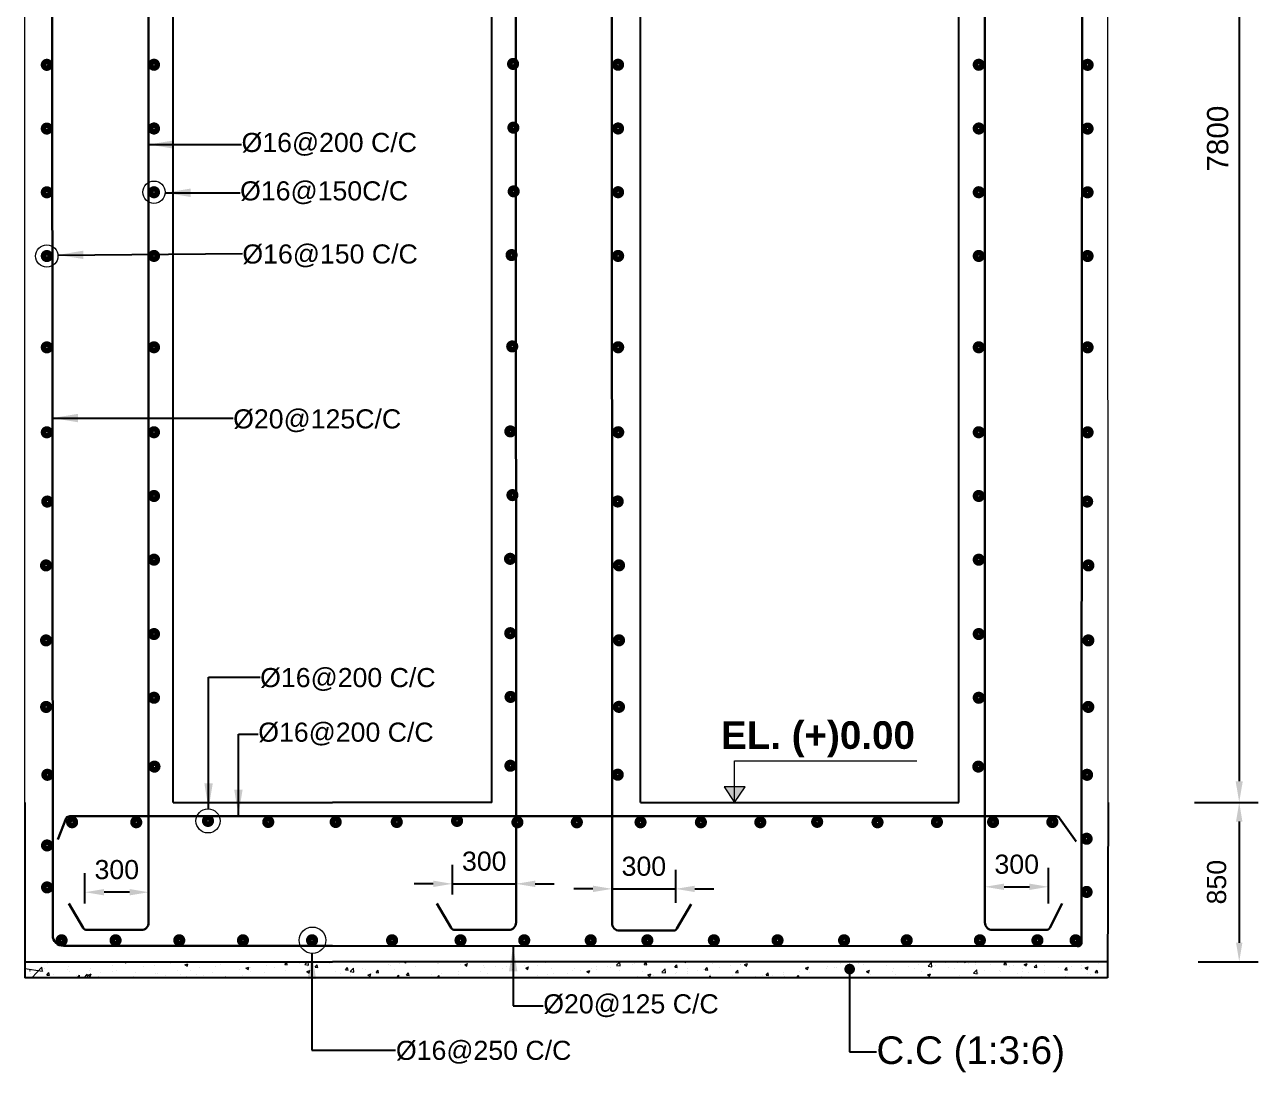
# Model space of a CAD drawing. Extents: x -358915 to 1258323, y -1667244 to -305611.
# Drawn here: x 441068 to 446879, y -1474271 to -1469339 of the extents above; entities that cross this region are included whole.
import ezdxf

# ---------------------------------------------------------------- set-up
doc = ezdxf.new("R2010")
doc.units = 0
doc.header["$LTSCALE"] = 300
doc.header["$MEASUREMENT"] = 0
doc.layers.get('DEFPOINTS').update_dxf_attribs({"linetype": 'CONTINUOUS'})
doc.layers.add('Dim', color=7, linetype='CONTINUOUS', lineweight=9)
doc.layers.add('ROD', color=1, linetype='CONTINUOUS', lineweight=30)
doc.layers.add('LINE', color=7, linetype='CONTINUOUS')
doc.layers.add('TXT', color=7, linetype='CONTINUOUS')
doc.styles.add('Arial', font='arial.ttf')
doc.styles.add('DIM', font='isocp3.shx')
doc.dimstyles.new('dim_60', dxfattribs={"dimtxt": 120, "dimasz": 120, "dimexe": 60, "dimexo": 60, "dimgap": 50, "dimtad": 1, "dimdec": 0, "dimzin": 0, "dimdsep": 46, "dimtxsty": 'DIM', "dimcen": 0.09, "dimclrd": 5, "dimclre": 5, "dimclrt": 7, "dimadec": 0, "dimazin": 0, "dimtfac": 1, "dimtdec": 0, "dimtmove": 0, "dimatfit": 3, "dimfxl": 1, "dimtolj": 1, "dimtzin": 0, "dimarcsym": 0})
doc.dimstyles.new('dim_70', dxfattribs={"dimtxt": 140, "dimasz": 140, "dimexe": 70, "dimexo": 40, "dimgap": 50, "dimtad": 1, "dimdec": 0, "dimzin": 0, "dimdsep": 46, "dimtxsty": 'Arial', "dimcen": 0.09, "dimclrd": 5, "dimclre": 5, "dimclrt": 7, "dimadec": 0, "dimazin": 0, "dimtfac": 1, "dimtdec": 0, "dimtmove": 0, "dimatfit": 3, "dimfxl": 1, "dimtolj": 1, "dimtzin": 0, "dimarcsym": 0})

# ---------------------------------------------------------------- blocks, each defined once
blk = doc.blocks.new('*D492')
at = {"layer": 'DEFPOINTS', "color": 0, "transparency": 16777216}
for p in [(446528.3, -1473000.3), (446536.1, -1473750.3), (446788.8, -1473750.3)]:
    blk.add_point(p, dxfattribs=at)
at = {"layer": 'Dim', "color": 5, "lineweight": -2, "transparency": 16777216}
for p, q in [((446588.3, -1473000.3), (446878.8, -1473000.3)), ((446788.8, -1473090.3), (446788.8, -1473660.3)), ((446596.1, -1473750.3), (446878.8, -1473750.3))]:
    blk.add_line(p, q, dxfattribs=at)
at = {"layer": 'Dim', "color": 5, "transparency": 16777216}
for points in [[(446773.8, -1473090.3), (446803.8, -1473090.3), (446788.8, -1473000.3)], [(446773.8, -1473660.3), (446803.8, -1473660.3), (446788.8, -1473750.3)]]:
    blk.add_solid(points, dxfattribs=at)
at = {"layer": 'Dim', "color": 7, "transparency": 16777216, "insert": (446682.8, -1473375.3), "char_height": 90, "attachment_point": 5, "rotation": 90, "style": 'Arial'}
blk.add_mtext('\\A1;850', dxfattribs=at)
blk = doc.blocks.new('*D494')
at = {"layer": 'DEFPOINTS', "color": 0, "transparency": 16777216}
for p in [(441352.1, -1473422.8), (441352.1, -1473536.5), (441652.1, -1473536.5)]:
    blk.add_point(p, dxfattribs=at)
at = {"layer": 'Dim', "color": 5, "lineweight": -2, "transparency": 16777216}
for p, q in [((441352.1, -1473476.5), (441352.1, -1473332.8)), ((441652.1, -1473476.5), (441652.1, -1473332.8)), ((441562.1, -1473422.8), (441442.1, -1473422.8))]:
    blk.add_line(p, q, dxfattribs=at)
at = {"layer": 'Dim', "color": 5, "transparency": 16777216}
for points in [[(441442.1, -1473407.8), (441442.1, -1473437.8), (441352.1, -1473422.8)], [(441562.1, -1473407.8), (441562.1, -1473437.8), (441652.1, -1473422.8)]]:
    blk.add_solid(points, dxfattribs=at)
at = {"layer": 'Dim', "color": 7, "transparency": 16777216, "insert": (441502.1, -1473316.8), "char_height": 90, "attachment_point": 5, "style": 'Arial'}
blk.add_mtext('\\A1;300', dxfattribs=at)
blk = doc.blocks.new('*D495')
at = {"layer": 'DEFPOINTS', "color": 0, "transparency": 16777216}
for p in [(443382.7, -1473383.3), (443082.9, -1473494.3), (443382.7, -1473529.3)]:
    blk.add_point(p, dxfattribs=at)
at = {"layer": 'Dim', "color": 5, "lineweight": -2, "transparency": 16777216}
for p, q in [((443082.9, -1473434.3), (443082.9, -1473293.3)), ((443382.7, -1473469.3), (443382.7, -1473293.3)), ((442992.9, -1473383.3), (442902.9, -1473383.3)), ((443082.9, -1473383.3), (443382.7, -1473383.3)), ((443472.7, -1473383.3), (443562.7, -1473383.3))]:
    blk.add_line(p, q, dxfattribs=at)
at = {"layer": 'Dim', "color": 5, "transparency": 16777216}
for points in [[(442992.9, -1473368.3), (442992.9, -1473398.3), (443082.9, -1473383.3)], [(443472.7, -1473368.3), (443472.7, -1473398.3), (443382.7, -1473383.3)]]:
    blk.add_solid(points, dxfattribs=at)
at = {"layer": 'Dim', "color": 7, "transparency": 16777216, "insert": (443232.8, -1473277.3), "char_height": 90, "attachment_point": 5, "style": 'Arial'}
blk.add_mtext('\\A1;300', dxfattribs=at)
blk = doc.blocks.new('*D496')
at = {"layer": 'DEFPOINTS', "color": 0, "transparency": 16777216}
for p in [(445890.9, -1473397.3), (445590.9, -1473536.5), (445890.9, -1473536.5)]:
    blk.add_point(p, dxfattribs=at)
at = {"layer": 'Dim', "color": 5, "lineweight": -2, "transparency": 16777216}
for p, q in [((445590.9, -1473476.5), (445590.9, -1473307.3)), ((445890.9, -1473476.5), (445890.9, -1473307.3)), ((445680.9, -1473397.3), (445800.9, -1473397.3))]:
    blk.add_line(p, q, dxfattribs=at)
at = {"layer": 'Dim', "color": 5, "transparency": 16777216}
for points in [[(445680.9, -1473382.3), (445680.9, -1473412.3), (445590.9, -1473397.3)], [(445800.9, -1473382.3), (445800.9, -1473412.3), (445890.9, -1473397.3)]]:
    blk.add_solid(points, dxfattribs=at)
at = {"layer": 'Dim', "color": 7, "transparency": 16777216, "insert": (445740.9, -1473291.4), "char_height": 90, "attachment_point": 5, "style": 'Arial'}
blk.add_mtext('\\A1;300', dxfattribs=at)
blk = doc.blocks.new('*D497')
at = {"layer": 'DEFPOINTS', "color": 0, "transparency": 16777216}
for p in [(444134.5, -1473407), (443834.7, -1473497.4), (444134.5, -1473532.4)]:
    blk.add_point(p, dxfattribs=at)
at = {"layer": 'Dim', "color": 5, "lineweight": -2, "transparency": 16777216}
for p, q in [((443834.7, -1473437.4), (443834.7, -1473317)), ((444134.5, -1473472.4), (444134.5, -1473317)), ((443744.7, -1473407), (443654.7, -1473407)), ((443834.7, -1473407), (444134.5, -1473407)), ((444224.5, -1473407), (444314.5, -1473407))]:
    blk.add_line(p, q, dxfattribs=at)
at = {"layer": 'Dim', "color": 5, "transparency": 16777216}
for points in [[(443744.7, -1473392), (443744.7, -1473422), (443834.7, -1473407)], [(444224.5, -1473392), (444224.5, -1473422), (444134.5, -1473407)]]:
    blk.add_solid(points, dxfattribs=at)
at = {"layer": 'Dim', "color": 7, "transparency": 16777216, "insert": (443984.6, -1473301), "char_height": 90, "attachment_point": 5, "style": 'Arial'}
blk.add_mtext('\\A1;300', dxfattribs=at)
blk = doc.blocks.new('*D502')
at = {"layer": 'DEFPOINTS', "color": 0, "ltscale": 500, "transparency": 16777216}
for p in [(446515.4, -1466750), (446518.4, -1473000.3), (446788.8, -1473000.3)]:
    blk.add_point(p, dxfattribs=at)
at = {"layer": 'Dim', "color": 5, "lineweight": -2, "ltscale": 500, "transparency": 16777216}
for p, q in [((446575.4, -1466750), (446848.8, -1466750)), ((446788.8, -1466850), (446788.8, -1472900.3)), ((446578.4, -1473000.3), (446848.8, -1473000.3))]:
    blk.add_line(p, q, dxfattribs=at)
at = {"layer": 'Dim', "color": 5, "ltscale": 500, "transparency": 16777216}
for points in [[(446772.1, -1466850), (446805.5, -1466850), (446788.8, -1466750)], [(446772.1, -1472900.3), (446805.5, -1472900.3), (446788.8, -1473000.3)]]:
    blk.add_solid(points, dxfattribs=at)
at = {"layer": 'Dim', "color": 7, "ltscale": 500, "transparency": 16777216, "insert": (446687.7, -1469875.2), "char_height": 100, "attachment_point": 5, "rotation": 90, "style": 'Arial'}
blk.add_mtext('\\A1;7800', dxfattribs=at)

msp = doc.modelspace()

# ---------------------------------------------------------------- hatches: boundary and pattern name
at = {"layer": 'Dim', "ltscale": 500}
h = msp.add_hatch(color=15, dxfattribs=at)
h.dxf.hatch_style = 1
h.paths.add_polyline_path([(444412.3, -1472926.4), (444362.6, -1472926.4), (444412.3, -1473000.3)])
h.paths.add_polyline_path([(444462, -1472926.4), (444412.3, -1472926.4), (444412.3, -1473000.3)])

# ---------------------------------------------------------------- linework, layer by layer
msp.add_lwpolyline([(444412.3, -1473000.3), (444412.3, -1472804.1), (445270.1, -1472804.1)], dxfattribs=at)
msp.add_lwpolyline([(444412.3, -1473000.3), (444462, -1472926.4), (444362.6, -1472926.4)], close=True, dxfattribs=at)
at = {"layer": 'Dim'}
for centre, radius in [((441677.3, -1470127.4), 52.6), ((441172.5, -1470427.7), 52.6), ((441931.7, -1473087.1), 56.8), ((442423.8, -1473649.1), 62.4)]:
    msp.add_circle(centre, radius, dxfattribs=at)
at = {"layer": 'LINE', "lineweight": 15}
for p, q in [((441068.2, -1473000.3), (441068.2, -1467100.4)), ((443968.5, -1472999.9), (443968.2, -1467100.4)), ((446171.1, -1473000.3), (446168.2, -1467100.4))]:
    msp.add_line(p, q, dxfattribs=at)
at = {"layer": 'LINE'}
for p, q in [((441768.2, -1473000.3), (441768.2, -1467100.4)), ((443268.2, -1473000.3), (443268.2, -1467100.4)), ((443968.2, -1473000.3), (443968.2, -1467101)), ((445468.2, -1473000.3), (445468.2, -1467100.4)), ((441068.2, -1473000.3), (441068.2, -1473825.3)), ((441768.2, -1473000.3), (442518.2, -1473000.3)), ((443268.2, -1473000.3), (442518.2, -1473000.3)), ((443968.2, -1473000.3), (445468.2, -1473000.3)), ((446171.1, -1473000.3), (446168.2, -1473825.3)), ((441068.2, -1473750.3), (442518.2, -1473750.3)), ((446168.4, -1473750.3), (442518.2, -1473750.3)), ((446168.2, -1473825.3), (441068.2, -1473825.3)), ((443834.3, -1473825.3), (443768.2, -1473825.3))]:
    msp.add_line(p, q, dxfattribs=at)
at = {"layer": 'LINE', "color": 2, "lineweight": 15}
for p, q in [((441068.2, -1473782.3), (441151.7, -1473795.2)), ((441093.2, -1473792), (441094, -1473791.7)), ((441093.2, -1473794), (441094, -1473791.7)), ((441102.3, -1473825.3), (441149.6, -1473776.1)), ((441151.7, -1473795.2), (441149.4, -1473776.2)), ((441157.8, -1473794.2), (441157.8, -1473794.2)), ((441162.1, -1473782.6), (441162.1, -1473782.6)), ((441173, -1473812.9), (441182.7, -1473801.4)), ((441177, -1473760.6), (441177, -1473760.6)), ((441185, -1473813.9), (441182.7, -1473801.4)), ((441227.1, -1473754), (441227.1, -1473754)), ((441268.8, -1473787.1), (441268.8, -1473787.1)), ((441274.4, -1473774.2), (441274.4, -1473774.2)), ((441277.9, -1473794.5), (441277.9, -1473794.5)), ((441375.6, -1473791.6), (441375.6, -1473791.6)), ((441378.9, -1473781.7), (441378.9, -1473781.7)), ((441391, -1473754.2), (441391, -1473754.2)), ((441426.6, -1473799.7), (441426.6, -1473799.7)), ((441482.3, -1473796.1), (441482.3, -1473796.1)), ((441482.8, -1473766.7), (441482.8, -1473766.7)), ((441502.3, -1473789.7), (441502.3, -1473789.7)), ((441538, -1473750.3), (441545.4, -1473755.3)), ((441545.4, -1473755.3), (441547, -1473750.3)), ((441585.4, -1473752.6), (441585.4, -1473752.6)), ((441589.1, -1473800.6), (441589.1, -1473800.6)), ((441628.6, -1473773.1), (441628.6, -1473773.1)), ((441678.7, -1473766.5), (441678.7, -1473766.5)), ((441754.4, -1473756.6), (441754.4, -1473756.6)), ((441787.9, -1473791.4), (441787.9, -1473791.4)), ((441822.9, -1473764.6), (441836.9, -1473759.2)), ((441822.9, -1473764.6), (441832.8, -1473771.3)), ((441832.8, -1473771.3), (441836.9, -1473759.2)), ((441849.3, -1473793.4), (441849.3, -1473793.4)), ((441890.6, -1473777.3), (441890.6, -1473777.3)), ((441953.9, -1473802.2), (441953.9, -1473802.2)), ((441966, -1473773.4), (441966, -1473773.4)), ((441991.6, -1473764.5), (441991.6, -1473764.5)), ((442080.3, -1473785.6), (442080.3, -1473785.6)), ((442082.6, -1473753.4), (442082.6, -1473753.4)), ((442110.3, -1473780.6), (442124.3, -1473775.2)), ((442110.3, -1473780.6), (442120.2, -1473787.3)), ((442120.2, -1473787.3), (442124.3, -1473775.2)), ((442130.3, -1473779), (442130.3, -1473779)), ((442130.5, -1473797.3), (442130.5, -1473797.3)), ((442149.7, -1473750.3), (442161.4, -1473751.4)), ((442161.4, -1473751.4), (442161.2, -1473750.3)), ((442195.8, -1473802), (442195.8, -1473802)), ((442206.1, -1473769), (442206.1, -1473769)), ((442247.2, -1473777.3), (442247.2, -1473777.3)), ((442292.9, -1473762.9), (442302.5, -1473751.4)), ((442292.9, -1473762.9), (442304.9, -1473763.9)), ((442296.8, -1473789.2), (442296.8, -1473789.2)), ((442304.9, -1473763.9), (442302.5, -1473751.4)), ((442332.4, -1473752.4), (442332.4, -1473752.4)), ((442363.8, -1473757.2), (442363.8, -1473757.2)), ((442388, -1473763.2), (442405.8, -1473765.9)), ((442388.2, -1473763), (442400.4, -1473750.3)), ((442397.7, -1473796.6), (442411.7, -1473791.3)), ((442397.7, -1473796.6), (442407.7, -1473803.3)), ((442400.7, -1473774.2), (442400.7, -1473774.2)), ((442405.8, -1473765.9), (442404, -1473750.3)), ((442407.6, -1473803.3), (442411.7, -1473791.3)), ((442436.4, -1473775.4), (442446, -1473763.9)), ((442436.4, -1473775.4), (442448.3, -1473776.5)), ((442448.3, -1473776.5), (442446, -1473763.9)), ((442503.3, -1473760.1), (442503.3, -1473760.1)), ((442531.9, -1473798.1), (442531.9, -1473798.1)), ((442579.8, -1473788), (442589.4, -1473776.5)), ((442579.8, -1473788), (442591.8, -1473789)), ((442582, -1473791.5), (442582, -1473791.5)), ((442591.8, -1473789), (442589.4, -1473776.5)), ((442601.5, -1473796.3), (442619.3, -1473799)), ((442601.6, -1473796.1), (442617.2, -1473779.9)), ((442619.3, -1473799), (442617.1, -1473780)), ((442657.7, -1473781.5), (442657.7, -1473781.5)), ((442673.5, -1473787.2), (442673.5, -1473787.2)), ((442705.8, -1473798.9), (442705.8, -1473798.9)), ((442723.3, -1473800.5), (442732.9, -1473789)), ((442723.3, -1473800.5), (442735.2, -1473801.6)), ((442735.2, -1473801.6), (442732.9, -1473789)), ((442784, -1473764.9), (442784, -1473764.9)), ((442790.1, -1473767.2), (442790.1, -1473767.2)), ((442808.5, -1473784.8), (442808.5, -1473784.8)), ((442834.1, -1473758.3), (442834.1, -1473758.3)), ((442856.4, -1473750.3), (442863.1, -1473754.9)), ((442863.1, -1473754.9), (442864.6, -1473750.3)), ((442866.7, -1473813.1), (442876.4, -1473801.6)), ((442878.7, -1473814.1), (442876.3, -1473801.6)), ((442909.2, -1473752.5), (442909.2, -1473752.5)), ((442909.5, -1473772), (442909.5, -1473772)), ((443013.4, -1473757), (443013.4, -1473757)), ((443016, -1473757), (443016, -1473757)), ((443109.3, -1473794), (443109.3, -1473794)), ((443122.8, -1473761.6), (443122.8, -1473761.6)), ((443140.6, -1473764.2), (443154.6, -1473758.8)), ((443140.6, -1473764.2), (443150.5, -1473770.9)), ((443150.5, -1473770.9), (443154.6, -1473758.8)), ((443214.7, -1473796.7), (443214.7, -1473796.7)), ((443229.5, -1473766.1), (443229.5, -1473766.1)), ((443235.7, -1473777.4), (443235.7, -1473777.4)), ((443285.7, -1473770.8), (443285.7, -1473770.8)), ((443318.5, -1473781.7), (443318.5, -1473781.7)), ((443336.3, -1473770.6), (443336.3, -1473770.6)), ((443361.5, -1473760.8), (443361.5, -1473760.8)), ((443365, -1473786.4), (443365, -1473786.4)), ((443421.2, -1473767.6), (443421.2, -1473767.6)), ((443428, -1473780.2), (443442, -1473774.8)), ((443428, -1473780.2), (443438, -1473786.9)), ((443438, -1473786.9), (443442, -1473774.8)), ((443443.1, -1473775.1), (443443.1, -1473775.1)), ((443481.7, -1473766.4), (443481.7, -1473766.4)), ((443522.3, -1473754.8), (443522.3, -1473754.8)), ((443549.8, -1473779.6), (443549.8, -1473779.6)), ((443646.2, -1473790.3), (443646.2, -1473790.3)), ((443656.6, -1473784.1), (443656.6, -1473784.1)), ((443687.3, -1473789.9), (443687.3, -1473789.9)), ((443715.5, -1473796.2), (443729.5, -1473790.8)), ((443715.5, -1473796.2), (443725.4, -1473802.9)), ((443725.4, -1473802.9), (443729.5, -1473790.8)), ((443726.4, -1473792.3), (443726.4, -1473792.3)), ((443737.4, -1473783.3), (443737.4, -1473783.3)), ((443762.9, -1473770.2), (443762.9, -1473770.2)), ((443763.3, -1473788.6), (443763.3, -1473788.6)), ((443813.1, -1473773.3), (443813.1, -1473773.3)), ((443827.4, -1473779.5), (443827.4, -1473779.5)), ((443843.1, -1473750.5), (443843.2, -1473750.3)), ((443843.1, -1473750.5), (443855.1, -1473751.5)), ((443855.1, -1473751.5), (443854.9, -1473750.3)), ((443855.7, -1473767), (443873.5, -1473769.7)), ((443855.8, -1473766.8), (443871.4, -1473750.6)), ((443870.1, -1473793.1), (443870.1, -1473793.1)), ((443873.5, -1473769.7), (443871.2, -1473750.7)), ((443931.3, -1473764.5), (443931.3, -1473764.5)), ((443939.4, -1473756.7), (443939.4, -1473756.7)), ((443976.9, -1473797.6), (443976.9, -1473797.6)), ((443986.6, -1473763), (443996.2, -1473751.5)), ((443986.6, -1473763), (443998.5, -1473764.1)), ((443998.5, -1473764.1), (443996.2, -1473751.5)), ((444034, -1473750.5), (444034, -1473750.5)), ((444069.1, -1473800.1), (444086.9, -1473802.8)), ((444069.2, -1473799.9), (444084.8, -1473783.7)), ((444072.5, -1473800.2), (444072.5, -1473800.2)), ((444083.6, -1473802.2), (444083.6, -1473802.2)), ((444086.9, -1473802.8), (444084.7, -1473783.8)), ((444130, -1473775.6), (444139.7, -1473764.1)), ((444130, -1473775.6), (444142, -1473776.6)), ((444138.9, -1473802.4), (444138.9, -1473802.4)), ((444142, -1473776.6), (444139.7, -1473764.1)), ((444174.8, -1473750.3), (444180.9, -1473754.4)), ((444180.9, -1473754.4), (444182.2, -1473750.3)), ((444189, -1473795.8), (444189, -1473795.8)), ((444189.1, -1473780.2), (444189.1, -1473780.2)), ((444236.4, -1473789.2), (444236.4, -1473789.2)), ((444264.7, -1473785.8), (444264.7, -1473785.8)), ((444273.5, -1473788.1), (444283.1, -1473776.6)), ((444273.5, -1473788.1), (444285.4, -1473789.2)), ((444285.4, -1473789.2), (444283.1, -1473776.6)), ((444305.8, -1473760.1), (444305.8, -1473760.1)), ((444339.1, -1473775.2), (444339.1, -1473775.2)), ((444391, -1473769.2), (444391, -1473769.2)), ((444416.9, -1473800.7), (444426.6, -1473789.2)), ((444416.9, -1473800.7), (444428.9, -1473801.7)), ((444428.9, -1473801.7), (444426.6, -1473789.2)), ((444440.2, -1473762.4), (444440.2, -1473762.4)), ((444441.1, -1473762.6), (444441.1, -1473762.6)), ((444458.3, -1473763.7), (444472.4, -1473758.4)), ((444458.3, -1473763.7), (444468.3, -1473770.4)), ((444468.3, -1473770.4), (444472.3, -1473758.4)), ((444516.9, -1473752.6), (444516.9, -1473752.6)), ((444560.4, -1473813.2), (444570, -1473801.7)), ((444572.3, -1473814.3), (444570, -1473801.7)), ((444644.3, -1473799.9), (444644.3, -1473799.9)), ((444716.4, -1473798.3), (444716.4, -1473798.3)), ((444745.3, -1473787.1), (444745.3, -1473787.1)), ((444745.8, -1473779.7), (444759.8, -1473774.4)), ((444745.8, -1473779.7), (444755.7, -1473786.5)), ((444755.7, -1473786.5), (444759.8, -1473774.4)), ((444764.1, -1473799.4), (444764.1, -1473799.4)), ((444806.2, -1473754.4), (444806.2, -1473754.4)), ((444842.7, -1473781.7), (444842.7, -1473781.7)), ((444849.2, -1473772.1), (444849.2, -1473772.1)), ((444880.7, -1473779.4), (444880.7, -1473779.4)), ((444892.8, -1473775.1), (444892.8, -1473775.1)), ((444913, -1473758.9), (444913, -1473758.9)), ((444951.9, -1473758), (444951.9, -1473758)), ((444968.5, -1473765.1), (444968.5, -1473765.1)), ((444997.3, -1473759.3), (444997.3, -1473759.3)), ((445019.7, -1473763.4), (445019.7, -1473763.4)), ((445033.2, -1473795.8), (445047.2, -1473790.4)), ((445033.2, -1473795.8), (445043.1, -1473802.5)), ((445043.1, -1473802.5), (445047.2, -1473790.4)), ((445045.3, -1473803.3), (445045.3, -1473803.3)), ((445126.5, -1473768), (445126.5, -1473768)), ((445154.3, -1473796.8), (445154.3, -1473796.8)), ((445161.9, -1473783.2), (445161.9, -1473783.2)), ((445233.2, -1473772.5), (445233.2, -1473772.5)), ((445257, -1473782.7), (445257, -1473782.7)), ((445278.5, -1473763.2), (445278.5, -1473763.2)), ((445294.3, -1473794.2), (445294.3, -1473794.2)), ((445323.3, -1473770.8), (445341.1, -1473773.5)), ((445323.4, -1473770.6), (445339, -1473754.4)), ((445341.1, -1473773.5), (445338.9, -1473754.5)), ((445340, -1473777), (445340, -1473777)), ((445344.4, -1473787.6), (445344.4, -1473787.6)), ((445358, -1473769.9), (445358, -1473769.9)), ((445404.6, -1473754.6), (445404.6, -1473754.6)), ((445420.1, -1473777.6), (445420.1, -1473777.6)), ((445446.8, -1473781.5), (445446.8, -1473781.5)), ((445461.9, -1473754.9), (445461.9, -1473754.9)), ((445493.2, -1473750.3), (445498.6, -1473754)), ((445498.6, -1473754), (445499.8, -1473750.3)), ((445511.4, -1473759.1), (445511.4, -1473759.1)), ((445536.8, -1473750.6), (445537.1, -1473750.3)), ((445536.8, -1473750.6), (445548.8, -1473751.7)), ((445536.9, -1473803.7), (445552.4, -1473787.5)), ((445546.4, -1473761), (445546.4, -1473761)), ((445548.7, -1473751.7), (445548.5, -1473750.3)), ((445554.5, -1473806.6), (445552.3, -1473787.6)), ((445553.5, -1473786), (445553.5, -1473786)), ((445588.2, -1473793.2), (445588.2, -1473793.2)), ((445596.5, -1473754.4), (445596.5, -1473754.4)), ((445618.1, -1473763.6), (445618.1, -1473763.6)), ((445660.3, -1473790.5), (445660.3, -1473790.5)), ((445663.2, -1473794.6), (445663.2, -1473794.6)), ((445680.3, -1473763.2), (445689.9, -1473751.7)), ((445680.3, -1473763.2), (445692.2, -1473764.2)), ((445692.2, -1473764.2), (445689.9, -1473751.7)), ((445704.8, -1473773.1), (445704.8, -1473773.1)), ((445724.9, -1473768.2), (445724.9, -1473768.2)), ((445767.1, -1473779.6), (445767.1, -1473779.6)), ((445767.1, -1473795), (445767.1, -1473795)), ((445776.1, -1473763.3), (445790.1, -1473757.9)), ((445776.1, -1473763.3), (445786, -1473770)), ((445786, -1473770), (445790.1, -1473757.9)), ((445796, -1473800.1), (445796, -1473800.1)), ((445821.5, -1473753.1), (445821.5, -1473753.1)), ((445823.7, -1473775.7), (445833.3, -1473764.3)), ((445823.7, -1473775.7), (445835.7, -1473776.8)), ((445831.7, -1473772.7), (445831.7, -1473772.7)), ((445835.7, -1473776.8), (445833.3, -1473764.3)), ((445869.8, -1473765.5), (445869.8, -1473765.5)), ((445871.8, -1473790.1), (445871.8, -1473790.1)), ((445873.8, -1473799.5), (445873.8, -1473799.5)), ((445938.4, -1473777.2), (445938.4, -1473777.2)), ((445967.2, -1473788.3), (445976.8, -1473776.8)), ((445967.2, -1473788.3), (445979.1, -1473789.3)), ((445970.8, -1473752.7), (445970.8, -1473752.7)), ((445979.1, -1473789.3), (445976.8, -1473776.8)), ((445998.1, -1473773.5), (445998.1, -1473773.5)), ((446045.2, -1473781.7), (446045.2, -1473781.7)), ((446048.1, -1473766.9), (446048.1, -1473766.9)), ((446063.5, -1473779.3), (446077.5, -1473773.9)), ((446063.5, -1473779.3), (446073.5, -1473786)), ((446073.5, -1473786), (446077.5, -1473773.9)), ((446110.6, -1473800.8), (446120.2, -1473789.4)), ((446110.6, -1473800.8), (446122.6, -1473801.9)), ((446122.6, -1473801.9), (446120.2, -1473789.4)), ((446123.9, -1473756.9), (446123.9, -1473756.9)), ((441097.5, -1473804.9), (441097.5, -1473804.9)), ((441173, -1473812.9), (441185, -1473813.9)), ((441175.2, -1473808.6), (441175.2, -1473808.6)), ((441204.2, -1473809.4), (441204.2, -1473809.4)), ((441250.2, -1473822.9), (441250.2, -1473822.9)), ((441311, -1473813.9), (441311, -1473813.9)), ((441316.6, -1473825.3), (441326.1, -1473814)), ((441328.2, -1473825.3), (441326.1, -1473814)), ((441347.6, -1473825.3), (441363, -1473809.2)), ((441364.8, -1473825.3), (441362.9, -1473809.3)), ((441367.4, -1473813.1), (441381.4, -1473807.7)), ((441367.4, -1473813.1), (441377.3, -1473819.8)), ((441376.5, -1473806.3), (441376.5, -1473806.3)), ((441377.3, -1473819.8), (441381.4, -1473807.7)), ((441417.8, -1473818.4), (441417.8, -1473818.4)), ((441524.5, -1473823), (441524.5, -1473823)), ((441583, -1473819.2), (441583, -1473819.2)), ((441664.6, -1473825.3), (441668.8, -1473823.7)), ((441668.3, -1473825.3), (441668.8, -1473823.7)), ((441684, -1473806.4), (441684, -1473806.4)), ((441695.9, -1473805.1), (441695.9, -1473805.1)), ((441732.7, -1473813.4), (441732.7, -1473813.4)), ((441802.6, -1473809.6), (441802.6, -1473809.6)), ((441828.1, -1473818.8), (441828.1, -1473818.8)), ((441878.2, -1473812.2), (441878.2, -1473812.2)), ((441909.4, -1473814.1), (441909.4, -1473814.1)), ((442013.9, -1473817.3), (442013.9, -1473817.3)), ((442016.2, -1473818.6), (442016.2, -1473818.6)), ((442093.1, -1473816.1), (442093.1, -1473816.1)), ((442122.9, -1473823.2), (442122.9, -1473823.2)), ((442329.8, -1473824.7), (442329.8, -1473824.7)), ((442405.6, -1473814.7), (442405.6, -1473814.7)), ((442556.8, -1473807.2), (442556.8, -1473807.2)), ((442601.9, -1473813.9), (442601.9, -1473813.9)), ((442685.1, -1473812.7), (442699.1, -1473807.3)), ((442685.1, -1473812.7), (442695.1, -1473819.4)), ((442695.1, -1473819.4), (442699.1, -1473807.3)), ((442818.8, -1473825.3), (442830.6, -1473813)), ((442831.9, -1473825.3), (442830.5, -1473813.1)), ((442866.7, -1473813.1), (442878.7, -1473814.1)), ((442981.3, -1473825.3), (442986.6, -1473823.3)), ((442983.5, -1473810.6), (442983.5, -1473810.6)), ((442985.9, -1473825.3), (442986.6, -1473823.3)), ((443010.4, -1473825.3), (443019.8, -1473814.1)), ((443011, -1473823.6), (443011, -1473823.6)), ((443021.9, -1473825.3), (443019.8, -1473814.1)), ((443033.6, -1473804), (443033.6, -1473804)), ((443113.7, -1473809.5), (443113.7, -1473809.5)), ((443248.4, -1473806.4), (443248.4, -1473806.4)), ((443435.2, -1473823.1), (443435.2, -1473823.1)), ((443485.2, -1473816.5), (443485.2, -1473816.5)), ((443519.8, -1473821.4), (443519.8, -1473821.4)), ((443529.6, -1473810.3), (443529.6, -1473810.3)), ((443561, -1473806.5), (443561, -1473806.5)), ((443623.7, -1473806.4), (443623.7, -1473806.4)), ((443955.9, -1473820.2), (443955.9, -1473820.2)), ((444002.9, -1473812.2), (444016.9, -1473806.8)), ((444002.9, -1473812.2), (444012.8, -1473818.9)), ((444012.6, -1473819), (444012.6, -1473819)), ((444012.8, -1473818.9), (444016.9, -1473806.8)), ((444031.5, -1473817), (444031.5, -1473817)), ((444132.6, -1473804.2), (444132.6, -1473804.2)), ((444190.4, -1473806.7), (444190.4, -1473806.7)), ((444290.1, -1473825.3), (444298.3, -1473816.8)), ((444297.2, -1473811.2), (444297.2, -1473811.2)), ((444297.9, -1473825.3), (444304.3, -1473822.9)), ((444299.1, -1473825.3), (444298.1, -1473816.9)), ((444303.5, -1473825.3), (444304.3, -1473822.9)), ((444403.9, -1473815.7), (444403.9, -1473815.7)), ((444510.7, -1473820.2), (444510.7, -1473820.2)), ((444541.6, -1473813.9), (444541.6, -1473813.9)), ((444560.4, -1473813.2), (444572.3, -1473814.3)), ((444590.6, -1473814.9), (444590.6, -1473814.9)), ((444617.5, -1473824.7), (444617.5, -1473824.7)), ((444640.6, -1473808.3), (444640.6, -1473808.3)), ((444647.4, -1473819.4), (444647.4, -1473819.4)), ((444704.2, -1473825.3), (444713.5, -1473814.3)), ((444715.5, -1473825.3), (444713.5, -1473814.3)), ((444928.6, -1473823.3), (444928.6, -1473823.3)), ((444949.4, -1473824.6), (444949.4, -1473824.6)), ((445050.5, -1473811.8), (445050.5, -1473811.8)), ((445092.3, -1473820.8), (445092.3, -1473820.8)), ((445168, -1473810.8), (445168, -1473810.8)), ((445320.6, -1473811.8), (445334.6, -1473806.4)), ((445320.6, -1473811.8), (445330.6, -1473818.5)), ((445330.6, -1473818.5), (445334.6, -1473806.4)), ((445459.5, -1473821.5), (445459.5, -1473821.5)), ((445471.6, -1473813.2), (445471.6, -1473813.2)), ((445536.7, -1473803.9), (445554.5, -1473806.6)), ((445562.2, -1473807.4), (445562.2, -1473807.4)), ((445614.5, -1473825.3), (445622.1, -1473822.4)), ((445619.6, -1473823.3), (445619.6, -1473823.3)), ((445621.1, -1473825.3), (445622.1, -1473822.4)), ((445746, -1473806.7), (445746, -1473806.7)), ((445761.4, -1473825.3), (445765.9, -1473820.6)), ((445766.3, -1473825.3), (445765.8, -1473820.7)), ((445968.4, -1473819.3), (445968.4, -1473819.3)), ((445980.6, -1473804), (445980.6, -1473804)), ((446072.2, -1473804.3), (446072.2, -1473804.3)), ((446087.4, -1473808.6), (446087.4, -1473808.6))]:
    msp.add_line(p, q, dxfattribs=at)
at = {"layer": 'ROD'}
for p, q in [((441195.9, -1467235.9), (441200.3, -1473625.4)), ((441652.1, -1467230.1), (441652.1, -1473565.4)), ((443381.7, -1467229.6), (443382.7, -1473565.4)), ((443832.7, -1467234.6), (443834.7, -1473003.4)), ((445590.9, -1467211.4), (445590.9, -1473565.4)), ((446050.6, -1467204.4), (446046.7, -1473003.8)), ((443834.7, -1473003.4), (443834.7, -1473568.4)), ((446046.6, -1473000.3), (446046.6, -1473660.3)), ((441264.3, -1473073.7), (441224.4, -1473174.2)), ((442518.2, -1473065.3), (441280.6, -1473065.3)), ((442518.2, -1473065.3), (445926.5, -1473065.3)), ((445942.8, -1473073.7), (446020.8, -1473183.3)), ((441250.3, -1473675.3), (442518.2, -1473675.3)), ((446025.8, -1473676.8), (442518.2, -1473675.3))]:
    msp.add_line(p, q, dxfattribs=at)
at = {"layer": 'ROD', "const_width": 30.7}
for points in [[(441185, -1469523.5, -1), (441159.9, -1469531.9, -1)], [(441689.9, -1469523.2, -1), (441664.8, -1469531.5, -1)], [(443356.1, -1469519.2, 1), (443381.1, -1469527.5, 1)], [(443850.5, -1469523.1, 1), (443875.6, -1469531.4, 1)], [(445549.4, -1469523.2, 1), (445574.5, -1469531.5, 1)], [(446062.2, -1469523.5, 1), (446087.2, -1469531.9, 1)], [(441185, -1469823.5, -1), (441159.9, -1469831.9, -1)], [(441689.9, -1469823.2, -1), (441664.8, -1469831.5, -1)], [(443357.5, -1469819.2, 1), (443382.6, -1469827.5, 1)], [(443850.6, -1469823.1, 1), (443875.7, -1469831.4, 1)], [(445549.4, -1469823.2, 1), (445574.5, -1469831.5, 1)], [(446062.2, -1469823.5, 1), (446087.2, -1469831.9, 1)], [(441185, -1470123.5, -1), (441159.9, -1470131.9, -1)], [(441689.9, -1470123.2, -1), (441664.8, -1470131.5, -1)], [(443359, -1470119.2, 1), (443384, -1470127.5, 1)], [(443850.7, -1470123.1, 1), (443875.8, -1470131.4, 1)], [(445549.4, -1470123.2, 1), (445574.5, -1470131.5, 1)], [(446062.2, -1470123.5, 1), (446087.2, -1470131.9, 1)], [(441185, -1470423.5, -1), (441159.9, -1470431.9, -1)], [(441689.9, -1470423.2, -1), (441664.8, -1470431.5, -1)], [(443349, -1470419.2, 1), (443374.1, -1470427.4, 1)], [(443850.8, -1470423.1, 1), (443875.9, -1470431.4, 1)], [(445549.4, -1470423.2, 1), (445574.5, -1470431.5, 1)], [(446062.2, -1470423.5, 1), (446087.2, -1470431.9, 1)], [(441185, -1470853.5, -1), (441159.9, -1470861.9, -1)], [(441689.9, -1470853.2, -1), (441664.8, -1470861.5, -1)], [(443352, -1470849.2, 1), (443377.1, -1470857.4, 1)], [(443851, -1470853.1, 1), (443876.1, -1470861.4, 1)], [(445549.4, -1470853.2, 1), (445574.5, -1470861.5, 1)], [(446062.2, -1470853.5, 1), (446087.2, -1470861.9, 1)], [(441185, -1471253.5, -1), (441159.9, -1471261.9, -1)], [(441689.9, -1471253.2, -1), (441664.8, -1471261.5, -1)], [(443343.2, -1471249.2, 1), (443368.3, -1471257.4, 1)], [(443851.2, -1471253.1, 1), (443876.3, -1471261.4, 1)], [(445549.4, -1471253.2, 1), (445574.5, -1471261.5, 1)], [(446062.2, -1471253.5, 1), (446087.2, -1471261.9, 1)], [(441689.9, -1471553.2, -1), (441664.8, -1471561.5, -1)], [(443353, -1471549.2, 1), (443378.1, -1471557.4, 1)], [(445549.4, -1471553.2, 1), (445574.5, -1471561.5, 1)], [(441187.2, -1471579.2, -1), (441162.3, -1471588, -1)], [(443849.1, -1471578.8, 1), (443874, -1471587.6, 1)], [(446060, -1471579.2, 1), (446084.9, -1471588, 1)], [(443341.9, -1471849.2, 1), (443367, -1471857.4, 1)], [(441181.3, -1471880, -1), (441156.4, -1471888.7, -1)], [(441689.9, -1471853.2, -1), (441664.8, -1471861.5, -1)], [(443855.1, -1471879.5, 1), (443880, -1471888.3, 1)], [(445549.4, -1471853.2, 1), (445574.5, -1471861.5, 1)], [(446065.9, -1471880, 1), (446090.8, -1471888.7, 1)], [(443342.6, -1472199.2, 1), (443367.7, -1472207.4, 1)], [(441181.4, -1472232.9, -1), (441156.5, -1472241.7, -1)], [(441689.9, -1472203.2, -1), (441664.8, -1472211.5, -1)], [(443855.1, -1472232.5, 1), (443880, -1472241.2, 1)], [(445549.4, -1472203.2, 1), (445574.5, -1472211.5, 1)], [(446065.8, -1472232.9, 1), (446090.7, -1472241.7, 1)], [(441181.7, -1472546.2, -1), (441156.8, -1472554.9, -1)], [(441689.9, -1472503.2, -1), (441664.8, -1472511.5, -1)], [(443344.1, -1472499.2, 1), (443369.2, -1472507.4, 1)], [(443854.8, -1472545.8, 1), (443879.7, -1472554.5, 1)], [(445549.4, -1472503.2, 1), (445574.5, -1472511.5, 1)], [(446065.5, -1472546.2, 1), (446090.4, -1472554.9, 1)], [(441692, -1472835.7, 1), (441667, -1472827.3, 1)], [(443343.5, -1472831.7, -1), (443368.5, -1472823.2, -1)], [(445547.3, -1472835.7, -1), (445572.3, -1472827.3, -1)], [(441187.9, -1472866.8, -1), (441162.3, -1472873.2, -1)], [(443848.8, -1472866.3, 1), (443874.4, -1472872.8, 1)], [(446059.3, -1472866.8, 1), (446084.9, -1472873.2, 1)], [(441304.1, -1473089.1, -1), (441279.1, -1473097.5, -1)], [(441606.3, -1473089.1, -1), (441581.3, -1473097.5, -1)], [(441944.2, -1473082.9, -1), (441919.1, -1473091.2, -1)], [(442228, -1473087.9, -1), (442203, -1473096.3, -1)], [(442520.6, -1473087.9, 1), (442545.6, -1473096.3, 1)], [(442808.3, -1473087.9, 1), (442833.4, -1473096.3, 1)], [(443092.2, -1473082.9, 1), (443117.2, -1473091.2, 1)], [(443376.5, -1473089.3, 1), (443401.5, -1473097.7, 1)], [(443656.4, -1473089.3, 1), (443681.4, -1473097.7, 1)], [(443956.4, -1473089.3, 1), (443981.4, -1473097.7, 1)], [(444240.7, -1473089.3, 1), (444265.7, -1473097.7, 1)], [(444520.6, -1473089.3, 1), (444545.6, -1473097.7, 1)], [(444788.3, -1473087.2, 1), (444813.3, -1473095.5, 1)], [(445072.6, -1473089.4, 1), (445097.7, -1473097.8, 1)], [(445352.5, -1473088.2, 1), (445377.5, -1473096.6, 1)], [(445616.8, -1473088.1, 1), (445641.9, -1473096.5, 1)], [(445896.1, -1473088.1, 1), (445921.1, -1473096.5, 1)], [(446057.4, -1473167, 1), (446082.5, -1473175.3, 1)], [(441186.1, -1473198.5, -1), (441161.1, -1473206.8, -1)], [(441186.1, -1473396, -1), (441161.1, -1473404.4, -1)], [(446057.4, -1473417.2, 1), (446082.5, -1473425.6, 1)], [(441254.7, -1473644.9, -1), (441229.6, -1473653.2, -1)], [(441508.9, -1473644.9, -1), (441483.8, -1473653.2, -1)], [(441808.9, -1473644.9, -1), (441783.8, -1473653.2, -1)], [(442108.9, -1473644.9, -1), (442083.8, -1473653.2, -1)], [(442409.2, -1473644.9, 1), (442434.3, -1473653.2, 1)], [(442786.1, -1473644.9, 1), (442811.2, -1473653.2, 1)], [(443108.6, -1473644.9, 1), (443133.6, -1473653.2, 1)], [(443408.6, -1473644.9, 1), (443433.6, -1473653.2, 1)], [(443721.9, -1473644.9, 1), (443746.9, -1473653.2, 1)], [(444013.5, -1473644.9, -1), (443988.5, -1473653.2, -1)], [(444326.8, -1473644.9, -1), (444301.8, -1473653.2, -1)], [(444601.8, -1473644.9, 1), (444626.8, -1473653.2, 1)], [(444915.1, -1473644.9, 1), (444940.1, -1473653.2, 1)], [(445235.3, -1473644.9, -1), (445210.3, -1473653.2, -1)], [(445579.8, -1473644.9, -1), (445554.8, -1473653.2, -1)], [(445825.8, -1473644.9, 1), (445850.9, -1473653.2, 1)], [(446030.6, -1473644.9, -1), (446005.5, -1473653.2, -1)]]:
    msp.add_lwpolyline(points, format="xyb", close=True, dxfattribs=at)
at = {"layer": 'ROD'}
for points in [[(441652.1, -1473565.4, -0.414214), (441617.1, -1473600.4), (441361.2, -1473600.4, -0.266167), (441344, -1473590.5), (441276.9, -1473476.2)], [(443382.7, -1473565.4, -0.414214), (443347.7, -1473600.4), (443094.3, -1473600.4, -0.266167), (443077.1, -1473590.5), (443010.1, -1473476.2)], [(443834.7, -1473568.4, 0.414214), (443869.7, -1473603.4), (444123, -1473603.4, 0.266167), (444140.3, -1473593.6), (444207.3, -1473479.2)], [(445590.9, -1473565.4, 0.414214), (445625.9, -1473600.4), (445879.5, -1473600.4, 0.266167), (445896.7, -1473590.5), (445954.8, -1473476.2)]]:
    msp.add_lwpolyline(points, format="xyb", dxfattribs=at)
for centre, radius, start, end in [((441280.6, -1473085.3), 20, 90, 144.56509), ((445926.5, -1473085.3), 20, 35.43491, 90), ((441250.3, -1473625.3), 50, 180.0383, 270), ((446029.2, -1473659.7), 17.4, 258.74047, 357.89691)]:
    msp.add_arc(centre, radius, start, end, dxfattribs=at)

# ---------------------------------------------------------------- texts
at = {"layer": 'TXT', "color": 0, "attachment_point": 4, "style": 'Arial'}
for s, insert, char_height, width in [('%%C16@200 C/C', (442089.6, -1469902.1), 90, 1253.211), ('%%C16@150C/C', (442082.8, -1470130), 90, 1253.211), ('%%C16@150 C/C', (442093.5, -1470427.1), 90, 1253.211), ('%%C20@125C/C', (442050.1, -1471203.4), 90, 1253.211), ('%%C16@200 C/C', (442177.3, -1472421.3), 90, 1253.211), ('%%C16@200 C/C', (442168.2, -1472678.3), 90, 1253.211), ('%%C20@125 C/C', (443510.7, -1473957.3), 90, 1253.211), ('%%C16@250 C/C', (442816.8, -1474176.2), 90, 1253.211), ('C.C (1:3:6)', (445080.2, -1474186.1), 130, 1348.817)]:
    msp.add_mtext(s, dxfattribs=dict(at, insert=insert, char_height=char_height, width=width))
at = {"layer": 'TXT', "color": 6, "insert": (444804.7, -1472702.5), "char_height": 130, "width": 2658.022, "attachment_point": 5, "style": 'Arial'}
msp.add_mtext('{\\fArial|b1|i0|c0|p34;EL. (+)0.00}', dxfattribs=at)

# ---------------------------------------------------------------- dimensions: what is measured, and where the dimension line sits
at = {"layer": 'Dim', "ltscale": 500}
dim = msp.add_linear_dim(base=(446788.8, -1473000.3), p1=(446515.4, -1466750), p2=(446518.4, -1473000.3), angle=90, text='7800', dimstyle='dim_60', override={"dimtxt": 100, "dimasz": 100, "dimtxsty": 'Arial', "dimtmove": 2}, dxfattribs=at)
dim.commit()
dim.dimension.update_dxf_attribs({"geometry": '*D502', "text_midpoint": (446687.7, -1469875.2)})
at = {"layer": 'Dim'}
dim = msp.add_linear_dim(base=(446788.8, -1473750.3), p1=(446528.3, -1473000.3), p2=(446536.1, -1473750.3), angle=270, text='850', dimstyle='dim_60', override={"dimtxt": 90, "dimasz": 90, "dimexe": 90, "dimgap": 60, "dimtxsty": 'Arial'}, dxfattribs=at)
dim.commit()
dim.dimension.update_dxf_attribs({"geometry": '*D492', "text_midpoint": (446682.8, -1473375.3)})
for base, p1, p2, picture, middle in [((443382.7, -1473383.3), (443082.9, -1473494.3), (443382.7, -1473529.3), '*D495', (443232.8, -1473383.3)), ((441352.1, -1473422.8), (441652.1, -1473536.5), (441352.1, -1473536.5), '*D494', (441502.1, -1473422.8)), ((444134.5, -1473407), (443834.7, -1473497.4), (444134.5, -1473532.4), '*D497', (443984.6, -1473407))]:
    dim = msp.add_linear_dim(base=base, p1=p1, p2=p2, dimstyle='dim_60', override={"dimtxt": 90, "dimasz": 90, "dimexe": 90, "dimgap": 60, "dimtxsty": 'Arial'}, dxfattribs=at)
    dim.commit()
    dim.dimension.update_dxf_attribs({"geometry": picture, "text_midpoint": middle, "dimtype": 160})
dim = msp.add_linear_dim(base=(445890.9, -1473397.3), p1=(445590.9, -1473536.5), p2=(445890.9, -1473536.5), angle=180, dimstyle='dim_60', override={"dimtxt": 90, "dimasz": 90, "dimexe": 90, "dimgap": 60, "dimtxsty": 'Arial'}, dxfattribs=at)
dim.commit()
dim.dimension.update_dxf_attribs({"geometry": '*D496', "text_midpoint": (445740.9, -1473397.3), "dimtype": 160})

# ---------------------------------------------------------------- leaders
at = {"layer": 'Dim', "ltscale": 50}
for points, dimstyle, override in [([(441224.9, -1470422.9), (442093.5, -1470416.6)], 'dim_60', {"dimgap": 50, "dimtad": 0}), ([(444953.9, -1473784.8), (444953.9, -1474174.9), (445079.9, -1474174.9)], 'dim_70', {"dimasz": 50, "dimgap": 20, "dimtad": 0, "dimldrblk": 'Dot'})]:
    msp.add_leader(points, dimstyle=dimstyle, override=override, dxfattribs=at)
at = {"layer": 'LINE'}
for points in [[(441652.1, -1469902.9), (442089.6, -1469902.9)], [(441729.7, -1470130), (442082.8, -1470130)], [(441198.6, -1471190.5), (442050.1, -1471190.5)], [(441934.3, -1473030.4), (441934.3, -1472410.1), (442177, -1472410.1)], [(442074.9, -1473060.3), (442074.9, -1472678.3), (442168.2, -1472678.3)], [(443369, -1473675.3), (443369, -1473957.3), (443510.7, -1473957.3)], [(442421.3, -1473711.9), (442421.3, -1474167), (442815.1, -1474167)]]:
    msp.add_leader(points, dimstyle='dim_60', dxfattribs=at)

doc.saveas('drawing.dxf')
